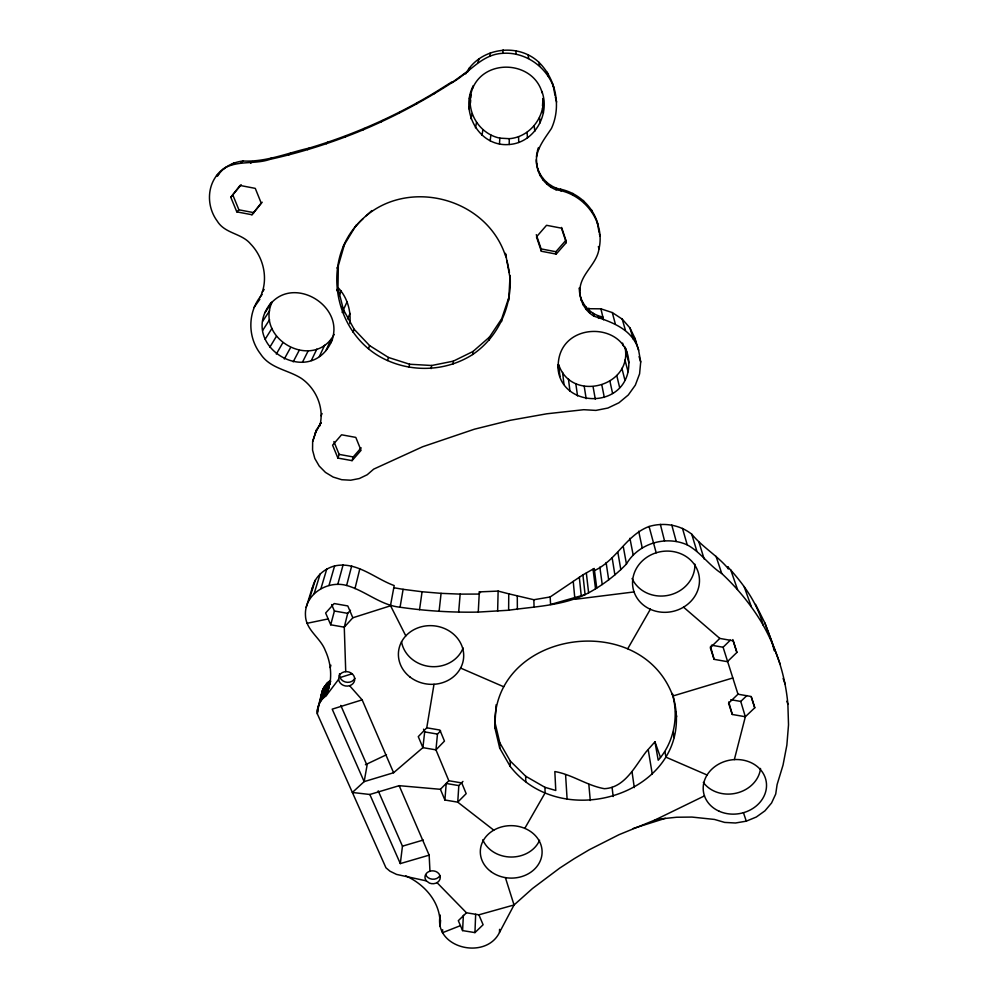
<?xml version="1.0" encoding="UTF-8"?>
<svg xmlns="http://www.w3.org/2000/svg" width="998" height="998" viewBox="0 0 998 998"><rect width="100%" height="100%" fill="white"/><g stroke="black" fill="none" stroke-linecap="round" stroke-linejoin="round"><path stroke-width="1.5" d="M672.315 693.498C701.706 788.482 565.367 837.372 510.265 766.489L510.29 761.075L499.811 742.799L495.008 722.589L496.131 704.738M478.267 612.086L508.631 610.24L508.755 593.822L498.127 591.09L479.327 591.889L478.267 612.086C452.119 612.61 425.946 610.976 400.061 607.221C380.55 605.262 365.243 590.679 346.618 585.477C327.506 580.063 304.178 594.284 305.463 615.367C305.812 630.262 320.508 637.61 325.336 650.634C330.213 661.237 331.922 673.313 329.664 684.803L330.588 681.048L326.246 695.631C320.433 699.635 316.74 706.659 317.289 713.757L385.952 867.798L389.981 871.204L396.53 874.41L426.371 880.885L429.414 883.08A7.66 6.45 3.9 0 0 439.095 880.86A7.66 6.45 3.9 0 0 437.523 872.427L435.827 871.491A7.66 6.45 3.9 0 0 426.732 873.038A7.66 6.45 3.9 0 0 426.371 880.885M315.069 433.382L321.082 422.678L316.503 429.851L312.648 441.553L312.561 450.11L314.807 458.469L319.21 466.066L325.46 472.403L333.145 477.056L341.74 479.714L350.672 480.213L359.355 478.529L367.202 474.749L373.676 469.135L422.628 446.755L474.449 429.19L510.24 420.308L546.754 413.796L583.755 409.704L595.893 410.403L607.882 408.045L618.922 402.793L628.278 394.996L635.339 385.141L639.581 373.876L640.704 361.95L638.608 350.186L635.015 338.447L629.95 327.93L622.203 319.098L612.298 312.574L600.908 308.831L586.088 308.694M508.706 300.473L510.078 275.485C512.211 306.224 498.326 337.062 472.665 354.515C447.391 370.682 414.894 372.703 387.561 360.54C333.295 336.937 318.524 258.457 362.998 218.774M440.23 915.041C433.12 948.15 485.901 960.687 499.524 932.381L499.561 929.35M344.173 312.698L337.973 288.01L338.334 265.618L344.584 244.086M510.265 766.489L499.711 748.126L499.811 742.799M338.596 679.376L339.208 675.696A8.134 7.198 10.4 0 1 348.888 672.003A8.134 7.198 10.4 0 1 354.652 680.262L354.065 682.046A8.134 7.198 10.4 0 1 345.445 685.963A8.134 7.198 10.4 0 1 338.596 679.376L326.246 695.631L329.951 680.711L327.207 683.006L323.127 688.62L321.231 695.144M349.836 323.714C351.209 310.815 347.167 297.105 338.097 287.686M727.754 568.473L727.792 566.839C743.298 583.693 757.22 602.755 763.158 625.197C776.793 649.436 785.401 676.395 787.871 704.114L788.52 724.822L786.861 745.132L783.031 765.104L777.105 784.565L775.72 794.046L771.566 802.991L764.955 810.825L756.334 817.013L746.292 821.167L735.489 823.001L724.66 822.414L714.506 819.445L691.951 817.075L676.706 817.237L661.524 818.809L655.162 819.907L619.097 834.652L589.269 849.747L574.312 858.617L559.753 868.073L532.533 888.482L514.057 904.961L499.524 932.381M473.189 85.978C459.741 111.414 478.978 147.242 509.18 144.498L509.304 138.685C529.264 137.175 544.571 118.026 543.211 98.34M497.64 611.263L498.127 591.09M499.711 748.126L494.883 727.804L495.008 722.589M510.053 278.005L505.499 253.355M501.607 321.593L501.695 318.786L508.743 297.803M514.057 904.961L478.89 914.817L466.465 912.783L458.319 920.692L462.585 930.598L474.948 932.606L475.659 914.255M468.91 108.807L470.208 103.992L470.669 94.086M470.432 103.131L470.569 100.311M470.707 97.505L470.831 94.685M462.585 930.598L463.371 915.316M489.294 339.994L489.482 337.075L501.695 318.786M494.883 727.804C490.567 630.836 640.654 608.106 672.852 696.018L732.707 678.004M462.96 781.409L458.818 785.601L457.745 802.155L493.773 830.161M542.513 105.938L542.962 98.914M509.18 144.498C534.329 142.814 550.459 114.433 541.889 91.379M465.667 73.927C479.29 47.892 517.638 42.091 538.858 62.263C555.961 79.004 561.475 106.549 551.47 128.405C544.197 139.471 534.092 151.135 536.824 165.468C538.458 176.209 545.894 185.815 556.061 189.77C583.805 193.425 605.437 220.907 599 248.864C596.742 264.695 580.15 274.088 579.888 290.43C579.551 300.747 585.053 310.889 593.935 316.166C612.173 322.129 632.757 329.427 638.608 350.186M499.449 143.924L499.848 138.136C483.706 134.842 471.555 120.247 470.208 103.992M442.663 929.699L442.451 932.731L460.452 925.645M440.13 926.269L440.58 920.231M558.206 367.751C556.61 317.09 637.41 320.37 628.079 371.73C619.758 410.989 557.395 406.049 557.907 364.844M262.112 294.51C247.704 310.989 247.105 336.488 260.428 353.791C269.934 368.561 287.923 369.709 301.483 378.467C316.341 388.821 324.674 408.431 319.684 426.158M423.539 729.189L424.674 731.896L422.903 747.639L393.599 772.739L364.158 781.621L352.369 792.474L369.834 794.483L399.175 785.675L440.405 789.306L448.826 780.735L461.75 782.931L466.178 793.66L457.745 802.155L444.896 799.997L446.218 783.467L458.818 785.601M458.668 612.123L460.153 594.122L479.215 594.072M312.187 589.943C313.335 578.104 323.464 568.897 334.592 565.966C356.536 561.026 374.886 578.615 394.198 585.564L390.48 605.586L405.799 635.876M559.953 376.496L558.693 364.682C571.455 403.055 633.256 386.476 624.973 347.005M440.605 730.848L437.473 734.091L435.951 749.872L448.826 780.735M260.228 297.154C268.724 279.665 263.946 257.746 250.635 243.999C241.553 233.045 224.887 233.844 217.165 220.97C207.497 207.883 206.549 188.896 216.516 175.698C229.128 157.996 252.082 165.606 269.734 159.418C301.646 152.357 332.908 142.452 363.085 129.865C393.786 116.903 423.302 101.197 451.271 83.071C468.91 73.603 481.136 54.279 502.767 53.318L503.104 49.9M472.665 354.515L472.977 351.496L489.482 337.075M536.45 156.935L536.887 152.844L537.061 154.478M439.083 611.325L441.091 593.348L460.153 594.122M510.29 761.075L525.684 776.219L544.92 787.31L555.774 790.478L554.838 771.554C572.316 774.56 586.824 785.563 604.364 788.694C625.022 787.709 635.052 766.09 646.155 751.768L654.95 741.813L658.206 760.226C673.949 742.512 679.002 716.514 672.328 693.909M490.18 140.793L490.854 135.079M399.175 785.675L429.152 855.149L400.31 863.594L402.456 846.167L378.205 790.828M419.534 609.691L422.067 591.752L441.091 593.348M452.843 364.245L453.292 361.164L472.977 351.496M481.997 135.291L482.907 129.728M426.757 727.804L439.893 730.049L444.459 741.102L435.951 749.872L422.903 747.639L418.274 736.636L426.757 727.804L434.005 684.279M400.061 607.221L403.117 589.331L422.067 591.752M431.111 368.611L431.722 365.493L453.292 361.164M475.447 127.781L476.545 122.43M489.769 56.175L490.505 52.657M470.981 118.75L472.216 113.647M354.976 588.608L359.779 569.022M328.242 690.304L329.178 686.537L327.182 691.851M350.485 610.265L347.691 613.346L344.273 627.168L345.732 671.642M408.881 367.351L409.642 364.245L431.722 365.493M324.787 696.754L328.529 681.809M322.217 699.274L325.997 684.291M330.263 667.637L330.874 665.179M323.439 697.964L327.207 683.006M317.289 713.757L317.988 710.988M320.133 702.143L323.951 687.111M321.106 700.671L324.911 685.663M317.352 710.289L322.441 690.192M317.239 712.023L323.127 688.62M734.341 759.603L745.344 716.739L740.753 701.432L746.903 695.556M346.618 585.477L351.683 565.978M390.567 605.786L352.83 617.774L344.273 627.168L330.712 624.798L334.405 611.013L331.648 604.576M332.571 338.871C312.312 391.278 235.802 345.208 271.406 302.357M337.761 584.404L343.087 564.93M334.168 334.467C313.946 371.156 255.313 339.869 271.918 302.344L265.069 312.549M469.384 98.627L473.202 86.04M537.261 151.521L538.009 148.877M328.991 585.464L334.592 565.966M439.893 919.545C438.434 899.859 423.189 883.604 405.724 875.857M330.687 342.988C347.603 307.671 293.998 273.876 269.722 304.864M316.503 429.851L312.648 441.553M477.955 62.437L479.052 58.732M320.944 588.571L326.783 568.997M387.561 360.54L388.484 357.471L369.597 345.595L354.228 329.352L341.927 307.01M314.17 593.523L320.208 573.813M306.161 607.395L312.411 587.348M352.069 460.639L361.039 450.348L355.812 437.398L341.553 434.791L332.596 445.17L337.898 458.07L352.069 460.639L353.23 456.947L361.151 447.84M309.131 599.948L315.306 580.087M337.898 458.07L339.145 454.389L333.893 441.578M468.137 71.656L469.534 67.689M368.524 348.589L369.597 345.595M321.144 415.792L322.067 413.521M353.043 332.222L354.228 329.352M347.616 318.873L350.036 313.384M451.271 83.071L468.486 70.646M325.959 350.535L331.087 339.37M342.152 312.474L347.129 301.745M319.348 356.511L324.649 345.208M311.314 360.54L316.828 349.138M338.696 296.231L341.266 291.054M302.394 362.349L308.157 350.897M336.65 290.605L337.973 288.01M293.187 361.825L299.188 350.385M434.142 93.8L434.754 92.614L451.77 81.961M337.012 268.063L338.334 265.618M284.293 358.993L290.543 347.641M343.3 246.369L356.361 224.924M217.464 176.234C222.754 167.29 232.883 162.163 243.013 160.99C265.58 162.275 287.399 153.068 309.168 148.078C353.155 134.967 395.408 116.217 434.754 92.614M524.798 828.352L545.133 792.861L544.92 787.31M627.742 648.712L650.334 609.291M276.309 354.065L282.783 342.825M416.727 103.842L417.488 102.582M269.772 347.329L276.434 336.264M472.403 88.884C484.679 57.859 533.568 60.828 542.201 92.989M265.131 339.245L271.943 328.379M262.699 330.363L269.597 319.709M262.674 321.256L269.585 310.827M399.075 113.211L399.973 111.876M254.041 307.434L259.892 299.2M262.287 292.04L264.171 289.445M381.186 121.881L382.222 120.496M594.484 570.582C616.564 560.265 626.357 534.965 649.074 526.495C663.558 522.179 679.838 524.686 691.751 534.204C702.555 547.291 717.687 555.824 728.515 568.96L727.792 566.839M508.631 610.24C535.439 606.372 564.244 605.786 588.62 592.837C602.58 585.202 615.404 575.484 626.445 564.007C638.246 543.473 665.803 535.227 687.235 544.883C700.584 552.056 708.929 565.33 721.729 573.513C737.871 588.608 751.893 605.848 763.083 624.935L763.158 625.197M230.8 197.255L240.031 185.453L255.276 188.373L261.202 203.043L251.958 214.745L236.8 211.863L230.8 197.255L241.204 184.767M251.958 214.745L262.212 202.22M363.085 129.865L364.245 128.418M344.772 137.163L346.069 135.653M556.198 254.091L566.29 242.601L561.487 228.168L546.542 225.298L536.475 236.888L541.34 251.247L556.198 254.091L555.886 251.733L565.891 240.331L561.6 227.432M326.259 143.774L327.706 142.215M307.571 149.688L309.168 148.078M736.898 652.43L733.143 640.778L719.795 638.421L710.289 647.739L714.106 659.341L727.38 661.674L736.898 652.43L732.856 639.568M711.524 645.195L723.088 647.24L730.336 640.167M236.8 211.863L238.909 209.817L253.941 212.674M474.948 932.606L483.107 924.747L478.89 914.817M754.762 707.782L751.12 696.492L737.984 694.196L728.577 703.216L732.283 714.468L745.344 716.739L754.762 707.782L751.282 696.754M288.721 154.902L290.455 153.268M366.303 215.705L371.83 210.578M355.163 227.082C396.668 175.161 485.028 193.4 505.437 255.713M269.734 159.418L271.606 157.759M250.598 163.248L252.619 161.551M240.917 162.686L243.013 160.99M231.586 164.695L233.744 162.998M216.516 175.698L218.799 173.914M223.253 169.149L225.486 167.402M508.755 593.822L533.843 599.736L550.16 596.966L582.919 574.873L594.209 568.461L596.742 588.072M386.488 754.738L365.418 764.742M655.162 819.907L704.476 795.88M633.256 828.465L665.342 818.323M340.355 677.455L352.232 673.75M393.599 772.739L362.149 699.86L332.197 709.141L364.158 781.621L367.052 765.379L340.78 705.424M402.456 846.167L423.302 840.029M307.06 623.301L328.18 618.922M575.322 599.262L634.054 591.926M598.226 316.715L602.854 316.977C589.257 314.62 578.74 301.633 579.389 287.823L579.888 290.43M502.767 53.318C525.559 51.671 547.154 67.115 554.164 88.66M499.848 138.136L509.304 138.685M560.377 189.208L560.701 189.233C578.204 192.988 592.824 206.386 597.74 223.627M393.798 587.735L403.117 589.331M424.674 731.896L437.473 734.091M334.405 611.013L347.691 613.346M730.798 699.698L740.753 701.432M339.145 454.389L353.23 456.947M536.3 234.655L541.128 248.914L555.886 251.733M536.388 159.655C536.325 173.677 547.004 186.776 560.826 189.346L561.188 191.242M388.484 357.471L409.642 364.245M460.589 668.061L503.691 686.749M707.083 775.009L665.965 757.17L664.955 751.793M479.327 591.889L480.5 592.675M683.543 607.171L719.795 638.421M437.024 882.644L466.465 912.783M349.599 685.701L362.149 699.86M774.223 650.708L772.078 642.263L764.892 623.001L755.561 604.364M369.834 794.483L400.31 863.594M330.712 624.798L325.635 613.021L334.168 603.553L347.803 605.936L352.83 617.774M440.405 789.306L444.896 799.997M232.958 195.309L238.909 209.817M764.892 623.001L780.024 663.77M783.106 678.453L785.127 683.954M786.848 701.245L787.958 704.363M744.134 586.575L751.332 606.684M654.95 741.813L660.476 757.432M730.711 569.808L737.51 589.469M656.185 552.792L649.074 526.495M743.448 812.696L746.292 821.167M716.065 556.335L721.729 573.513M737.984 694.196L723.088 647.24M505.4 877.629L513.982 904.787M698.924 542.114L704.139 558.967M639.082 356.598L640.704 361.95M629.95 327.93L633.406 339.395M691.751 534.204L696.766 550.871M599.374 233.944L600.035 236.164M591.664 210.067L592.263 212.125M622.203 319.098L625.447 330.326M682.482 528.366L687.235 544.883M728.74 701.981L732.283 714.468M710.489 646.38L714.106 659.341M598.351 246.543L599 248.864M625.746 348.339L627.305 353.966M625.746 351.296L628.902 362.785M622.627 343.125L623.388 345.894M671.766 524.998L676.232 541.44M583.393 200.486L583.942 202.469M555.35 97.155L556.659 102.033M612.298 312.574L615.242 323.626M624.96 360.029L628.079 371.73M547.303 72.255L548.364 76.372M621.891 368.287L624.923 380.188M660.364 524.362L664.506 540.779M600.908 308.831L603.516 319.772M616.764 375.522L619.646 387.598M572.877 193.4L573.339 195.334M597.927 315.593L598.551 318.387M609.928 381.261L612.61 393.486M593.336 313.384L593.935 316.166M638.683 531.248L642.201 547.827M538.858 62.263L539.656 66.068M675.609 711.574L676.694 716.739M505.749 254.59L506.373 257.584M506.984 260.565L509.454 272.504M588.845 308.132L589.781 313.172M673.238 732.32L674.311 737.597M601.856 385.116L604.314 397.441M585.701 306.773L586.238 309.505M629.913 538.271L633.181 555.013M582.882 302.556L583.393 305.263M580.848 297.903L581.36 300.573M579.676 292.95L580.175 295.583M552.917 84.169L555.075 95.721M597.103 221.494L599.124 232.559M623.363 547.066L626.445 564.007M593.099 386.85L595.307 399.212M635.015 338.447L635.776 342.738M565.891 240.331L566.29 242.601M542.575 108.233L543.436 113.173M555.736 187.874L556.061 189.77M617.887 552.518L620.818 569.596M648.288 750.172L652.293 774.199M612.136 557.682L614.893 574.873M584.217 386.351L586.175 398.701M550.971 185.528L551.258 187.399M606.11 562.548L608.693 579.85M539.494 117.589L540.267 122.804M632.008 771.629L634.291 787.597M575.809 383.631L577.53 395.919M546.692 182.372L546.941 184.218M599.835 567.101L602.231 584.516M528.167 54.878L528.628 58.458M593.049 569.222L595.544 588.845M568.436 378.903L569.958 391.054M543.012 178.48L543.249 180.314M538.384 147.542L538.583 149.151M612.086 787.36L613.159 796.541M586.35 573.114L588.62 592.837M540.055 174.001L540.267 175.785M562.598 372.441L563.97 384.442M534.204 125.798L534.816 131.249M582.919 574.873L585.09 594.646L550.584 604.476L550.16 596.966M537.91 169.036L538.109 170.795M536.65 163.747L536.824 165.468M579.327 577.306L581.235 595.744M573.239 581.41L574.748 597.59M541.128 248.914L541.34 251.247M588.832 784.366L590.28 800.508M527.081 132.31L527.48 137.949M565.579 774.697L567.114 799.261M429.152 855.149L429.963 871.167M533.843 599.736L534.08 607.271M518.586 136.701L518.735 142.465M515.954 50.661L516.041 54.104M525.684 776.219L525.759 781.708M517.288 596.043L517.363 609.466M354.876 678.316A8.096 7.173 10.5 0 1 345.258 681.971A8.096 7.173 10.5 0 1 339.52 673.775M694.907 564.182A32.772 29.878 -11.8 0 1 669.009 595.17A32.772 29.878 -11.8 0 1 632.071 578.478M463.122 647.964A31.899 28.755 5.9 0 1 430.088 666.514A31.899 28.755 5.9 0 1 401.508 641.639M760.526 768.448A31.05 26.684 -10 0 1 736.649 793.073A31.05 26.684 -10 0 1 703.316 782.395M539.581 840.279A30.202 25.798 0.6 0 1 511.038 857.033A30.202 25.798 0.6 0 1 482.795 839.755M439.918 875.658A7.622 6.425 3.9 0 1 429.814 878.589L428.13 877.666A7.622 6.425 3.9 0 1 425.859 874.909M649.985 609.129A33.595 30.501 -11.5 0 0 699.473 579.813A33.595 30.501 -11.5 0 0 648.563 556.185A33.595 30.501 -11.5 0 0 649.985 609.129M409.953 676.981A32.684 29.316 5.8 0 0 463.184 660.826A32.684 29.316 5.8 0 0 419.983 627.168A32.684 29.316 5.8 0 0 409.953 676.981M719.246 811.274A31.786 27.158 -9.8 0 0 766.526 785.189A31.786 27.158 -9.8 0 0 718.822 764.056A31.786 27.158 -9.8 0 0 719.246 811.274M490.791 871.504A30.901 26.235 0.7 0 0 541.502 857.132A30.901 26.235 0.7 0 0 501.32 826.993A30.901 26.235 0.7 0 0 490.791 871.504"/></g></svg>
